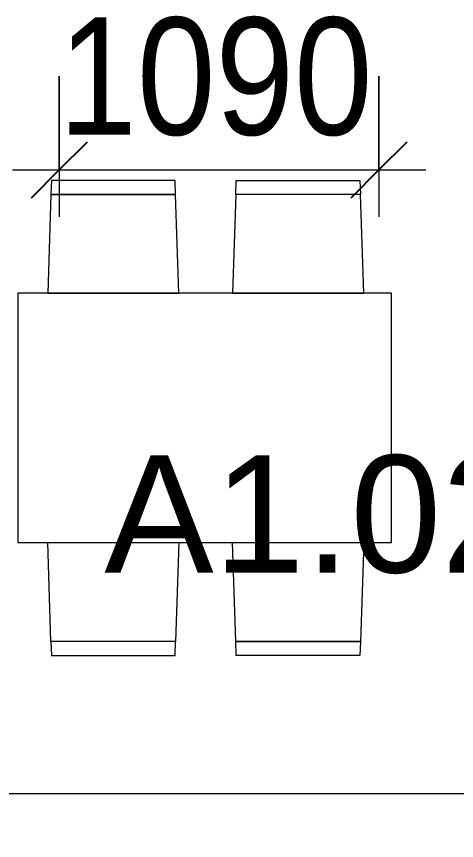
# Model space of a CAD drawing. Header units: millimetres. Extents: x 962 to 239635, y -15958 to 82755.
# Drawn here: x 111408 to 112908, y 28528 to 31337 of the extents above; entities that cross this region are included whole.
import ezdxf

# ---------------------------------------------------------------- set-up
doc = ezdxf.new("R2010")
doc.units = ezdxf.units.MM
for name, color, linetype, lineweight in [('0-1', 7, 'Continuous', 5), ('A-ANNO-DIMS', 211, 'Continuous', 9), ('A-ANNO-DIMS-160', 211, 'Continuous', 9), ('A-AREA-IDEN', 2, 'Continuous', 9), ('I-FURN-1', 254, 'Continuous', 9)]:
    doc.layers.add(name, color=color, linetype=linetype, lineweight=lineweight)
doc.styles.add('Arial_11', font='arial_0.ttf', dxfattribs={"height": 400})
doc.styles.add('UTM Avo', font='UTM Avo.ttf', dxfattribs={"width": 0.9, "height": 400})
doc.dimstyles.new('1_Dim_chi_tiet_2_5', dxfattribs={"dimscale": 304.8, "dimtxt": 399.720379, "dimasz": 0.629921, "dimexe": 0.524934, "dimexo": 0.0625, "dimgap": 0.052493, "dimtad": 1, "dimdec": 0, "dimrnd": 5, "dimzin": 0, "dimdsep": 46, "dimtxsty": 'UTM Avo', "dimblk1": 'OBLIQUE', "dimblk2": 'OBLIQUE', "dimsah": 1, "dimcen": 0.09, "dimdle": 0.524934, "dimazin": 0, "dimtfac": 1, "dimtdec": 4, "dimtix": 1, "dimtmove": 0, "dimatfit": 3, "dimfxl": 1.049869, "dimfxlon": 1, "dimtvp": 1, "dimtolj": 1, "dimtzin": 0, "dimarcsym": 2})

# ---------------------------------------------------------------- blocks, each defined once
blk = doc.blocks.new('RES_BAN AN 1 - RES_BAN AN 1-901196-TKCS_MB TẦNG 2')
at = {"layer": 'I-FURN-1'}
for p, q in [((-425, 0), (-425, -1275)), ((425, 0), (-425, 0)), ((425, -1275), (425, 0)), ((-761.9, -113.5), (-425, -102.3)), ((-425, -102.3), (-425, -549.7)), ((425, -102.3), (425, -549.7)), ((761.9, -113.5), (425, -102.3)), ((-761.9, -113.5), (-809.6, -115.1)), ((-809.6, -115.1), (-809.6, -536.9)), ((-761.9, -538.5), (-761.9, -113.5)), ((-761.9, -538.5), (-761.9, -113.5)), ((761.9, -538.5), (761.9, -113.5)), ((761.9, -113.5), (761.9, -538.5)), ((809.6, -115.1), (761.9, -113.5)), ((809.6, -536.9), (809.6, -115.1)), ((-809.6, -536.9), (-761.9, -538.5)), ((-425, -549.7), (-761.9, -538.5)), ((425, -549.7), (761.9, -538.5)), ((761.9, -538.5), (809.6, -536.9)), ((-809.6, -745.3), (-761.9, -743.8)), ((-809.6, -1167.2), (-809.6, -745.3)), ((-761.9, -743.8), (-425, -732.5)), ((-761.9, -1168.8), (-761.9, -743.8)), ((-761.9, -743.8), (-761.9, -1168.8)), ((-425, -732.5), (-425, -1180)), ((425, -732.5), (425, -1180)), ((761.9, -743.8), (425, -732.5)), ((761.9, -743.8), (809.6, -745.3)), ((761.9, -1168.8), (761.9, -743.8)), ((761.9, -1168.8), (761.9, -743.8)), ((809.6, -745.3), (809.6, -1167.2)), ((-761.9, -1168.8), (-809.6, -1167.2)), ((-425, -1180), (-761.9, -1168.8)), ((425, -1180), (761.9, -1168.8)), ((809.6, -1167.2), (761.9, -1168.8)), ((-425, -1275), (425, -1275))]:
    blk.add_line(p, q, dxfattribs=at)
blk = doc.blocks.new('NCV_TKTC_TANG 2_rvt-1-TKCS_MB TẦNG 2')
at = {"layer": 'I-FURN-1', "rotation": 89.99999999999955}
blk.add_blockref('RES_BAN AN 1 - RES_BAN AN 1-901196-TKCS_MB TẦNG 2', (49660.8, 29968.2), dxfattribs=at)
blk = doc.blocks.new('DIMBLOCK60-TKCS_MB TẦNG 2')
at = {"layer": 'A-ANNO-DIMS-160'}
for p, q in [((106203.5, 29007.8), (106203.5, 28527.8)), ((106203.5, 28687.8), (106203.5, 29007.8)), ((114503.5, 29007.8), (114503.5, 28527.8)), ((114503.5, 28687.8), (114503.5, 29007.8)), ((106043.5, 28687.8), (114503.5, 28687.8))]:
    blk.add_line(p, q, dxfattribs=at)
at = {"layer": 'A-ANNO-DIMS-160', "lineweight": 25}
for p, q in [((106203.5, 28687.8), (106299.5, 28783.8)), ((114503.5, 28687.8), (114599.5, 28783.8)), ((106203.5, 28687.8), (106107.5, 28591.8)), ((114503.5, 28687.8), (114407.5, 28591.8))]:
    blk.add_line(p, q, dxfattribs=at)
at = {"layer": 'A-ANNO-DIMS-160', "color": 0, "insert": (109805.7, 29207.5), "char_height": 400, "width": 1314.636, "attachment_point": 1, "line_spacing_factor": 1.110334, "style": 'UTM Avo'}
blk.add_mtext('8300', dxfattribs=at)
blk = doc.blocks.new('_Oblique')
at = {"color": 0, "linetype": 'ByBlock', "lineweight": -2}
blk.add_line((-0.5, -0.5), (0.5, 0.5), dxfattribs=at)
blk = doc.blocks.new('DIMBLOCK89-TKCS_MB TẦNG 2')
at = {"layer": 'A-ANNO-DIMS-160'}
for p, q in [((111553.5, 31133.9), (111553.5, 30653.9)), ((111553.5, 30813.9), (111553.5, 31133.9)), ((112643.5, 31133.9), (112643.5, 30653.9)), ((112643.5, 30813.9), (112643.5, 31133.9)), ((111393.5, 30813.9), (112803.5, 30813.9))]:
    blk.add_line(p, q, dxfattribs=at)
at = {"layer": 'A-ANNO-DIMS-160', "lineweight": 25}
for p, q in [((111553.5, 30813.9), (111649.5, 30909.9)), ((112643.5, 30813.9), (112739.5, 30909.9)), ((111553.5, 30813.9), (111457.5, 30717.9)), ((112643.5, 30813.9), (112547.5, 30717.9))]:
    blk.add_line(p, q, dxfattribs=at)
at = {"layer": 'A-ANNO-DIMS-160', "color": 0, "insert": (111550.7, 31333.5), "char_height": 400, "width": 1314.636, "attachment_point": 1, "line_spacing_factor": 1.110334, "style": 'UTM Avo'}
blk.add_mtext('1090', dxfattribs=at)

msp = doc.modelspace()

# ---------------------------------------------------------------- block references
at = {"layer": '0-1'}
msp.add_blockref('NCV_TKTC_TANG 2_rvt-1-TKCS_MB TẦNG 2', (61750.9, 0), dxfattribs=at)

# ---------------------------------------------------------------- texts
at = {"layer": 'A-AREA-IDEN', "insert": (112825.6, 29435.6), "char_height": 400, "width": 2233.6, "attachment_point": 8, "line_spacing_factor": 0.936439, "style": 'Arial_11'}
msp.add_mtext('\\pt8,16,24,32,40,48,56,64,72,80,88,96,104,112,120,128,136,144,152,160,168,176,184,192,200,208,216,224,232,240,248,256;A1.02.01', dxfattribs=at)

# ---------------------------------------------------------------- dimensions: what is measured, and where the dimension line sits
at = {"layer": 'A-ANNO-DIMS'}
for base, p1, p2, override, picture, middle in [((112643.5, 30813.9), (111553.5, 31133.9), (112643.5, 31133.9), {"dimpost": '<>', "dimfxl": 1090}, 'DIMBLOCK89-TKCS_MB TẦNG 2', (112098.5, 31036.9)), ((114503.5, 28687.8), (106203.5, 29007.8), (114503.5, 29007.8), {"dimpost": '<>', "dimfxl": 8300}, 'DIMBLOCK60-TKCS_MB TẦNG 2', (110353.5, 28910.8))]:
    dim = msp.add_linear_dim(base=base, p1=p1, p2=p2, dimstyle='1_Dim_chi_tiet_2_5', override=override, dxfattribs=at)
    dim.commit()
    dim.dimension.update_dxf_attribs({"geometry": picture, "text_midpoint": middle})

doc.saveas('drawing.dxf')
